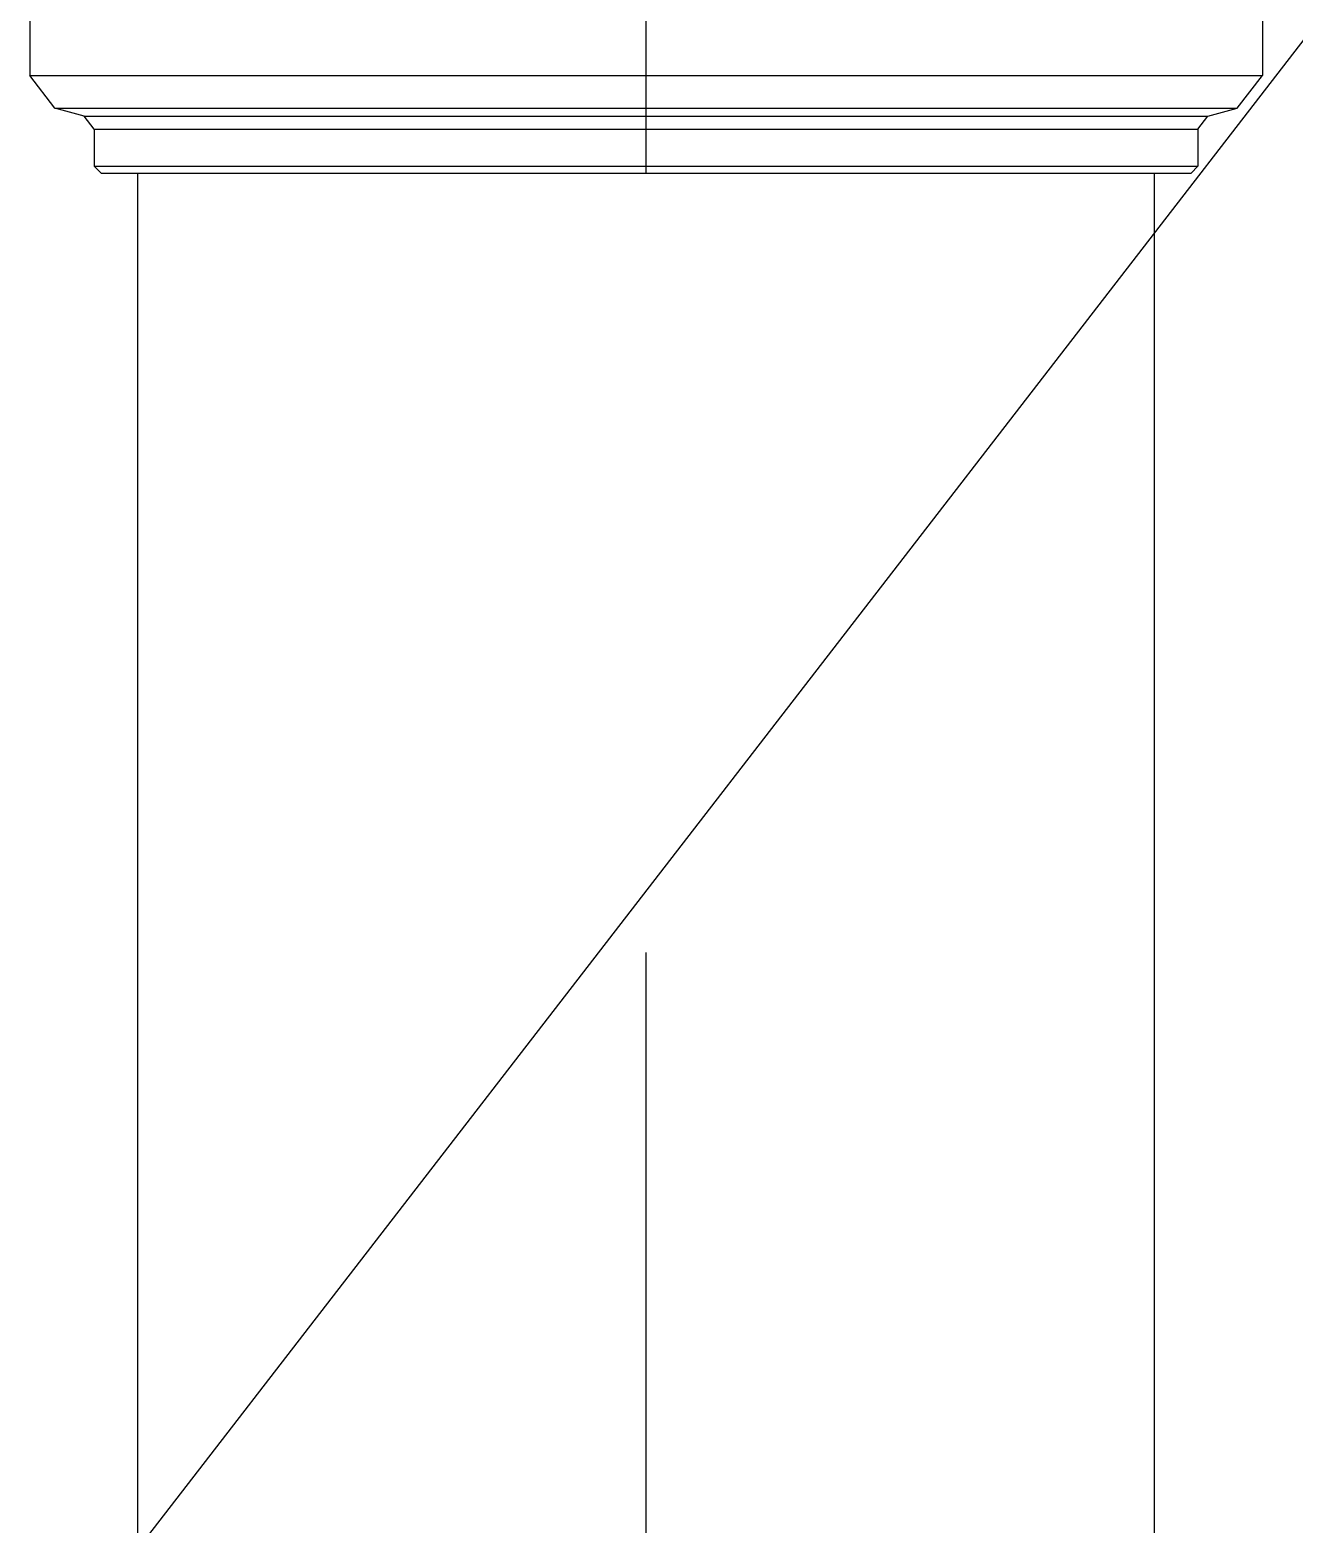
# Model space of a CAD drawing. Header units: millimetres. Extents: x -1292 to 2253, y 326 to 453.
# Drawn here: x 2098.7563 to 2098.8495, y 345.1387 to 345.2489 of the extents above; entities that cross this region are included whole.
import ezdxf

# ---------------------------------------------------------------- set-up
doc = ezdxf.new("R2010")
doc.units = ezdxf.units.MM
doc.header["$LTSCALE"] = 0.5
doc.linetypes.add('HIDDENX2', pattern=[0.75, 0.5, -0.25])
for name, color, linetype in [('-HIDRO', 8, 'Continuous'), ('Eixo', 4, 'HIDDENX2'), ('Esgoto', 5, 'ByLayer')]:
    doc.layers.add(name, color=color, linetype=linetype)

msp = doc.modelspace()

# ---------------------------------------------------------------- linework, layer by layer
at = {"layer": '-HIDRO'}
msp.add_line((2098.75641, 345.12677), (2098.88028, 345.28707), dxfattribs=at)
at = {"layer": 'Eixo'}
for p, q in [((2098.80173, 345.23835), (2098.80173, 345.36237)), ((2098.80173, 344.93086), (2098.80173, 345.23835))]:
    msp.add_line(p, q, dxfattribs=at)
at = {"layer": 'Esgoto', "color": 2}
for p, q in [((2098.75628, 345.25371), (2098.75628, 345.24554)), ((2098.84718, 345.25371), (2098.84718, 345.24554)), ((2098.75813, 345.24313), (2098.75628, 345.24554)), ((2098.75628, 345.24554), (2098.84718, 345.24554)), ((2098.84533, 345.24313), (2098.84718, 345.24554)), ((2098.76029, 345.24255), (2098.75813, 345.24313)), ((2098.75813, 345.24313), (2098.84533, 345.24313)), ((2098.84317, 345.24255), (2098.84533, 345.24313)), ((2098.76103, 345.24158), (2098.76029, 345.24255)), ((2098.76029, 345.24255), (2098.84317, 345.24255)), ((2098.76103, 345.24158), (2098.76103, 345.23885)), ((2098.76103, 345.24158), (2098.84243, 345.24158)), ((2098.84243, 345.24158), (2098.84317, 345.24255)), ((2098.84243, 345.24158), (2098.84243, 345.23885)), ((2098.76153, 345.23835), (2098.76103, 345.23885)), ((2098.76103, 345.23885), (2098.84243, 345.23885)), ((2098.76153, 345.23835), (2098.84193, 345.23835)), ((2098.84193, 345.23835), (2098.84243, 345.23885))]:
    msp.add_line(p, q, dxfattribs=at)
at = {"layer": 'Esgoto', "color": 3}
for points in [[(2098.76423, 344.93086, 0), (2098.76423, 345.23835, 0)], [(2098.83923, 344.93086, 0), (2098.83923, 345.23835, 0)]]:
    msp.add_polyline3d(points, dxfattribs=at)

doc.saveas('drawing.dxf')
